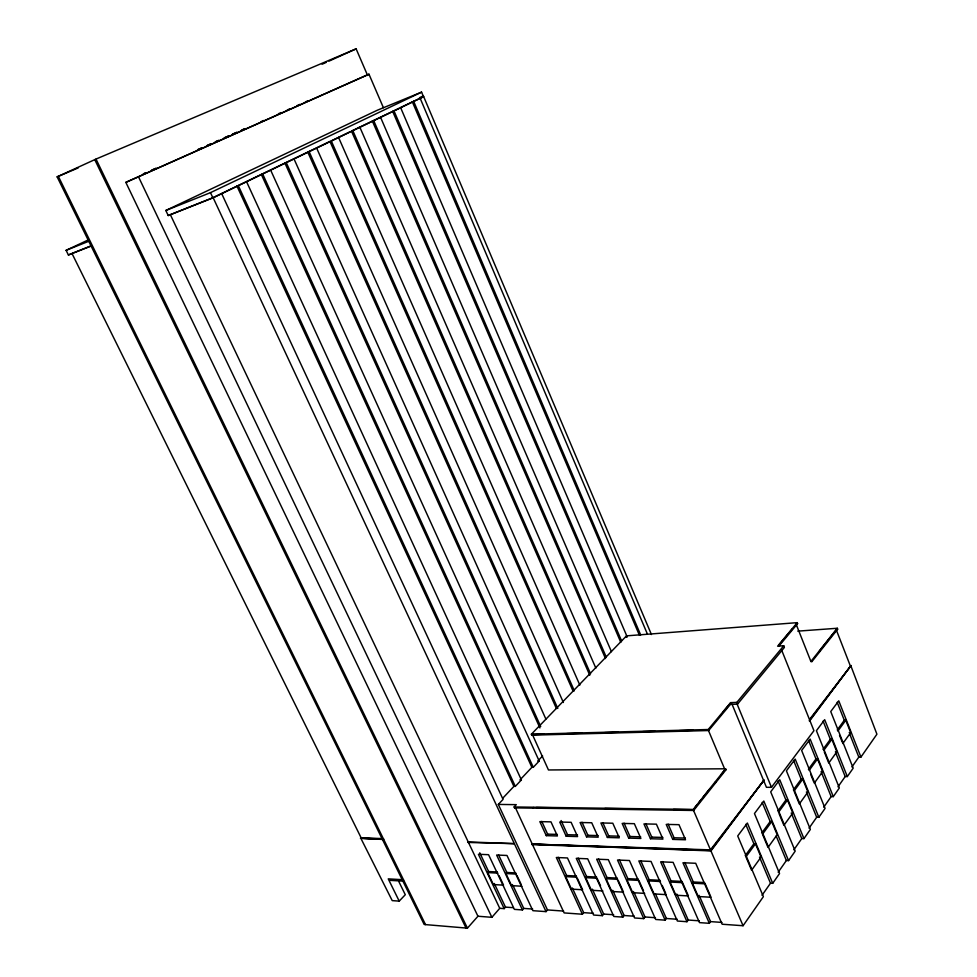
<?xml version="1.0" encoding="UTF-8"?>
<svg xmlns="http://www.w3.org/2000/svg" width="977" height="977" viewBox="0 0 977 977"><rect width="100%" height="100%" fill="white"/><g stroke="black" fill="none" stroke-linecap="round" stroke-linejoin="round"><path stroke-width="1.47" d="M762.011 895.311L770.499 883.208L759.483 857.037M778.168 872.253L786.375 860.529L788.573 860.615L795.205 851.126L770.694 791.846L779.744 779.731L803.949 838.62L801.763 838.559L793.886 849.807M809.041 828.166L816.687 817.26L818.848 817.297L825.077 808.382L801.641 750.458L810.153 739.076L833.296 796.621L831.146 796.609L823.745 807.185M837.997 786.827L845.19 776.568L847.315 776.556L853.19 768.166L830.743 711.537L838.767 700.827L860.932 757.09L858.82 757.114L851.932 766.945M634.354 916.231L624.12 915.51L622.85 917.122L596.654 859.174L608.317 859.662L634.549 917.965L643.758 918.624L617.501 860.041L629.432 860.529L655.714 919.479L665.129 920.151L638.824 860.92L651.024 861.433L677.354 921.03L686.978 921.714L660.635 861.824L673.104 862.349L699.483 922.618L709.339 923.314L682.947 862.752L695.709 863.277L722.137 924.23L743.07 925.732L763.391 896.642L737.708 835.946L747.368 823.025L772.709 883.318L770.499 883.208M772.709 883.318L779.548 873.523L754.464 813.536L763.819 801.03L788.573 860.615M803.949 838.62L810.373 829.424L786.412 770.829L795.193 759.092L818.848 817.297M833.296 796.621L839.341 787.975L816.418 730.698L824.673 719.658L847.315 776.556M860.932 757.09L876.919 734.203L851.052 666.351M807.93 791.993L799.32 803.949L794.045 791.04L802.728 779.17L807.93 791.993L806.404 791.981L816.687 817.26M814.268 783.2L822.61 771.61L817.517 758.934L815.99 758.958L808.419 769.302M823 749.371L830.352 739.333L831.867 739.308L836.849 751.826L828.752 763.074L824.27 751.875M842.809 743.558L850.674 732.64L845.789 720.244L844.299 720.293L837.252 729.917M709.339 923.314L710.572 921.616L721.942 922.422M755.465 843.823L745.927 856.878L751.582 870.238L761.046 857.085L755.465 843.823L753.902 843.774L745.219 855.632M771.72 821.584L762.487 834.224L768.007 847.438L777.179 834.7L771.72 821.584L770.169 821.547L761.755 833.039M778.51 812.29L787.462 800.041L792.799 813.011L783.908 825.345L779.048 813.597M809.103 770.45L817.517 758.934M823.709 750.47L831.867 739.308M837.875 731.089L845.789 720.244M777.851 811.044L785.923 800.029L787.462 800.041M793.373 789.856L801.189 779.182L802.728 779.17M686.978 921.714L688.223 920.041L699.337 920.822M704.661 882.573L693.316 881.987L692.424 883.171L698.237 896.507L699.117 895.323M732.103 704.356L766.432 787.303L771.476 787.315L813.939 730.686L781.722 650.303M665.129 920.151L666.375 918.49L677.244 919.259M710.731 850.454L764.026 780.122L710.987 850.906L531.744 844.116L711.048 849.88M809.2 720.782L851.089 665.484L809.75 720.782M682.093 881.413L670.991 880.851L670.1 882.023L675.901 895.213L676.792 894.028L688.223 920.041M710.474 849.856L764.026 780.122M809.896 719.011L850.845 665.813M643.758 918.624L645.015 916.988L655.469 917.721M666.277 894.651L654.065 893.931L648.276 880.888L649.18 879.74L660.025 880.289M638.299 879.178L627.857 878.653L626.941 879.788L632.717 892.685L633.621 891.537M563.607 911.077L547.474 909.929L498.319 804.425L516.271 804.657L514.134 806.953L514.561 807.869L693.658 810.47L725.984 769.778L725.569 768.789L548.463 769.961L532.404 734.533L531.806 735.156L531.378 734.216L626.526 635.856L797.22 622.654L797.598 623.619L778.95 646.029M797.598 623.619L796.157 624.266L810.971 661.637L811.936 661.588L837.668 629.188L837.301 628.26L797.769 631.142M672.762 839.402L685.524 839.78L678.978 824.673L666.216 824.393L672.762 839.402L674.057 837.765L685.39 838.095M514.134 806.953L693.23 809.457L725.569 768.789M810.592 660.696L811.557 660.635L837.301 628.26M695.123 807.332L697.016 804.95M698.909 802.569L700.802 800.187M702.707 797.806L709.326 789.465M721.356 774.346L724.079 770.926M820.179 650.059L835.323 630.995M593.466 913.336L583.672 912.652L582.39 914.228L556.316 857.501L567.478 857.965L593.589 915.034L602.394 915.669L603.676 914.057L613.69 914.765M617.208 878.103L606.998 877.578L606.07 878.714L611.834 891.476L612.75 890.34L624.12 915.51M650.474 838.742L662.943 839.109L656.397 824.173L643.941 823.904L650.474 838.742L651.769 837.13L662.858 837.448M596.581 877.053L586.591 876.54L585.663 877.651L591.415 890.279L592.343 889.155L603.676 914.057M783.737 645.76L736.841 702.39L730.601 702.634L730.32 704.393L737.55 704.112L784.397 647.433L783.737 645.76L777.631 646.176L797.22 622.654M628.687 838.095L640.875 838.461L634.342 823.684L622.166 823.416L628.687 838.095L629.994 836.507L640.656 836.813M531.378 734.216L708.215 729.514L730.601 702.634M723.383 711.659L730.027 703.684M778.962 644.918L792.347 628.858M531.806 735.156L708.643 730.54L731.016 703.648M576.406 876.027L566.623 875.526L565.695 876.625L571.435 889.119L572.363 888.008L583.672 912.652M607.389 837.46L619.296 837.814L612.787 823.22L600.892 822.952L607.389 837.46L608.708 835.897L619.125 836.19M532.685 909.05L523.757 908.415L522.451 909.941L496.609 855.034L506.99 855.461L532.868 910.686L546.045 911.626L547.474 909.929M586.566 836.849L598.217 837.191L591.72 822.756L580.082 822.5L586.566 836.849L587.898 835.298L598.083 835.591M367.621 75.485L356.129 48.85L96.002 159.068L57.142 176.861L424.189 924.498L467.421 928.15L477.948 916.243L491.883 917.318L499.748 908.317L504.169 908.634L505.475 907.12L513.108 907.657M566.196 836.251L577.59 836.581L571.118 822.304L559.736 822.048L566.196 836.251L567.539 834.712L577.541 834.993M515.771 872.925L506.855 872.473L505.915 873.536L511.594 885.626L512.546 884.551M546.277 835.653L557.427 835.982L550.967 821.865L539.829 821.62L546.277 835.653L547.621 834.138L557.378 834.419M532.001 844.665L711.317 850.478M497.354 871.985L488.622 871.545L487.67 872.595L493.348 884.564L494.289 883.501L505.475 907.12M467.678 841.905L514.342 843.652L467.934 842.443M532.697 808.138L533.32 807.454M514.561 807.869L515.184 807.197L532.099 843.725M502.679 798.294L513.902 786.387L515.306 786.387L521.376 779.939L246.509 181.588M270.605 170.022L539.182 761.034L533.271 767.311L531.879 767.311L519.984 779.939L521.376 779.939M542.601 755.942L537.79 761.046L539.182 761.034M498.319 804.425L503.057 799.394L221.632 193.531M361.05 838.706L392.217 900.623L399.214 901.124L405.284 894.712L398.738 881.401M532.587 735.131L533.186 734.509M626.391 637.26L626.526 635.856M419.487 97.712L423.346 95.868L651.439 634.549M168.227 215.538L212.913 197.879L423.529 96.735L421.575 92.131L377.244 110.267L165.821 210.482L168.227 215.538L213.108 197.623L329.945 141.421L572.998 690.91M350.169 131.712L331.264 140.896L574.366 690.849M589.778 675.241L351.464 131.089L399.275 108.239M400.607 107.507L420.134 98.225L647.348 633.939M165.821 210.482L210.47 192.652L421.575 92.131M88.138 239.976L66.094 250.332L68.414 254.997L71.162 253.702M322.129 64.226L326.22 62.381M328.956 61.148L356.129 48.85M143.118 173.967L145.903 172.734M151.484 170.242L155.673 168.386M197.488 149.774L201.665 147.906M207.246 145.426L210.031 144.193M215.612 141.702L218.396 140.468M223.977 137.989L228.154 136.121M232.343 134.264L236.519 132.396M242.101 129.917L244.885 128.671M278.347 113.784L281.132 112.55M143.729 173.857L146.513 172.611M152.082 170.132L156.259 168.276M198.062 149.664L202.239 147.808M206.416 145.952L210.605 144.083M214.781 142.227L218.958 140.37M224.527 137.879L228.716 136.023M232.892 134.167L237.069 132.298M241.246 130.442L245.435 128.585M260.761 121.759L263.546 120.513M287.226 109.974L290.01 108.74M296.984 105.638L299.768 104.392M305.337 101.913L308.109 100.68M477.948 916.243L125.825 182.369L368.976 74.203L383.399 107.678M125.825 182.369L368.976 74.203M57.142 176.861L78.209 167.922M419.622 98.323L423.529 96.735M358.535 127.706L359.841 127.169L595.848 668.134M66.094 250.332L89.359 241.038M90.934 245.935L71.968 253.434L361.16 837.863L381.873 838.571M68.414 254.997L91.691 245.801M836.715 629.249L837.668 629.188M819.227 651.256L820.179 651.195M532.404 734.533L543.835 734.228M566.672 733.629L581.889 733.226M604.714 732.628L618.417 732.261M642.768 731.614L654.944 731.297M679.296 730.649L692.986 730.295M849.184 732.665L850.674 732.64M835.347 751.85L836.849 751.826M725.984 769.778L724.983 769.778L708.215 729.892M822.61 771.61L821.095 771.61L831.146 796.609M715.005 782.321L716.019 782.321M536.373 807.503L556.169 807.784M604.897 808.467L623.179 808.724M673.434 809.444L690.189 809.677M694.244 809.738L693.23 809.713L743.07 925.732M382.984 838.974L360.403 838.205L383.399 839.487M531.744 844.116L710.731 850.308M361.405 838.364L383.753 839.133M487.67 872.595L497.855 873.12M505.915 873.536L516.308 874.073M565.695 876.625L576.87 877.199M585.663 877.651L597.081 878.25L600.537 885.87M606.07 878.714L617.745 879.312M626.941 879.788L638.873 880.411L643.501 890.792M648.276 880.888L660.476 881.523M670.1 882.023L682.581 882.671L688.394 895.933L675.901 895.213M692.424 883.171L705.199 883.831L711.012 897.252L698.237 896.507M493.348 884.564L503.534 885.15L499.113 875.795M511.594 885.626L521.999 886.237M571.435 889.119L582.61 889.766L577.444 878.457M591.415 890.279L602.846 890.951M611.834 891.476L623.521 892.148M632.717 892.685L644.661 893.381M403.44 879.752L388.235 878.86L399.214 901.124M390.031 880.35L403.709 881.169M522.451 909.941L514.378 909.367L488.561 854.692L478.4 854.277L504.169 908.634M582.39 914.228L564.12 912.921L532.343 844.275M622.85 917.122L613.837 916.487L587.678 858.807L576.271 858.331L602.394 915.669M58.327 176.324L425.508 924.608M96.002 159.068L467.421 928.15M94.757 159.642L466.041 928.028M138.539 176.898L491.883 917.318M479.756 852.799L488.622 871.545M170.291 214.561L499.748 908.317M498.588 854.899L506.855 872.473M513.169 885.883L523.757 908.415M516.931 875.429L521.364 884.881M213.108 197.623L546.045 911.626M210.47 192.652L212.913 197.879M238.266 185.545L515.306 786.387M236.947 186.07L513.902 786.387M541.771 821.376L547.621 834.138M558.246 857.269L566.623 875.526M561.079 820.521L567.539 834.712M578.189 858.087L586.591 876.54M262.618 173.857L533.271 767.311M261.299 174.382L531.879 767.311M286.212 162.524L540.708 726.534M284.893 163.049L539.927 727.914M582.011 822.255L587.898 835.298M598.571 858.93L606.998 877.578M293.955 158.811L545.862 719.023M618.319 880.595L622.935 890.865M307.767 152.07L556.402 708.508M602.809 822.707L608.708 835.897M619.418 859.797L627.857 878.653M634.22 892.88L645.015 916.988M316.585 147.942L563.387 702.5M309.086 151.545L557.782 708.447M624.083 823.171L629.994 836.507M640.729 860.676L649.18 879.74M655.567 894.126L666.375 918.49M662.223 885.455L665.691 893.332M645.846 823.648L651.769 837.13M662.516 861.567L670.991 880.851M338.543 137.403L579.85 685.109M352.782 130.564L590.535 673.764M668.121 824.136L674.057 837.765M684.828 862.496L693.316 881.987M699.715 896.703L710.572 921.616M373.666 120.537L606.265 657.13M372.359 121.063L605.496 658.571M380.529 117.24L611.431 651.647M393.951 110.804L621.567 640.875M693.23 809.457L693.658 810.47M392.644 111.329L620.81 642.377M400.607 107.604L627.222 636.98M413.65 101.339L640.656 634.916M412.355 101.864L639.312 635.026M708.215 729.514L708.643 730.54M745.732 824.368L753.902 843.774M762.182 802.386L770.169 821.547M776.178 836.019L786.375 860.529M778.119 781.087L785.923 800.029M791.248 812.986L801.763 838.559M736.841 702.39L737.55 704.112M737.134 704.161L771.476 787.315M793.568 760.448L801.189 779.182M810.654 774.272L813.743 781.93M808.541 740.444L815.99 758.958M823.098 721.124L830.352 739.333M835.897 753.218L845.19 776.568M811.557 660.635L811.936 661.588M839.524 735.241L842.259 742.166M837.191 702.292L844.299 720.293M849.709 734.032L858.82 757.114M836.275 629.811L850.308 665.838"/></g></svg>
